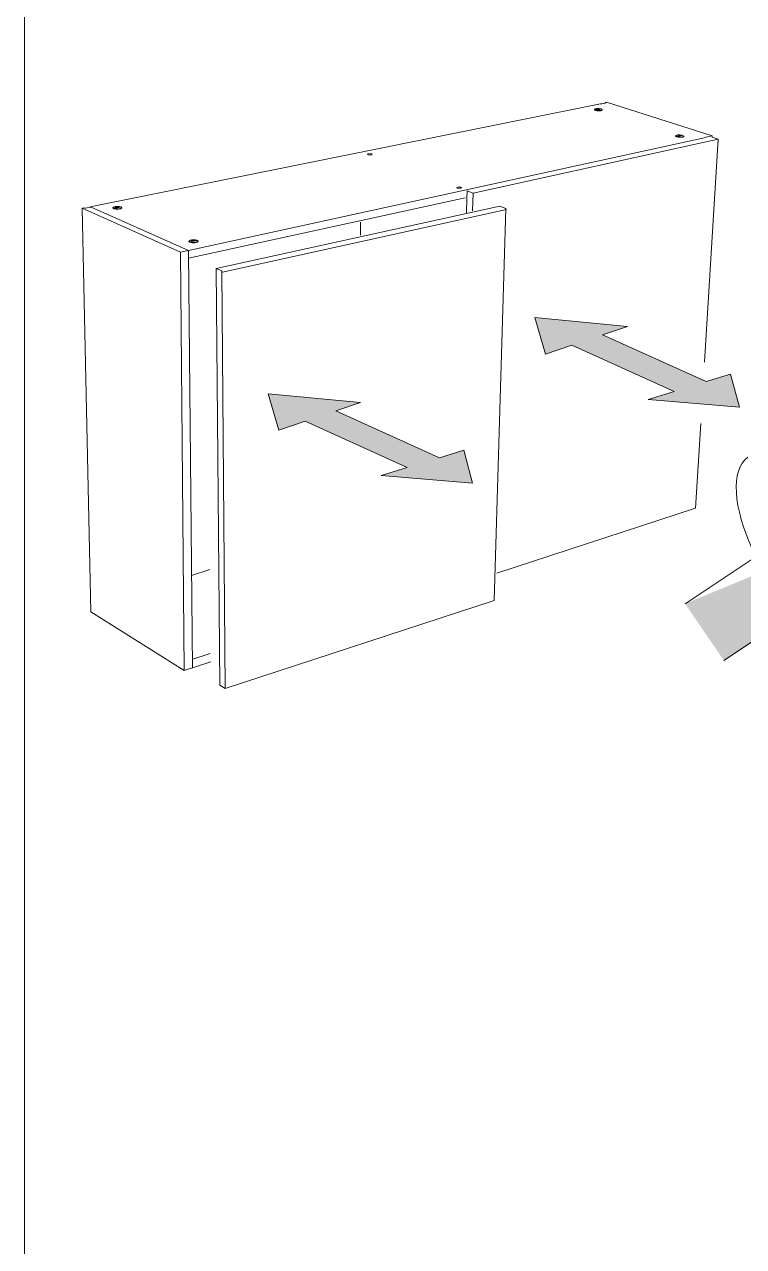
# Model space of a CAD drawing. Header units: metres. Extents: x -6.4 to 35.9, y -8.9 to 6.5.
# Drawn here: x 22.115 to 22.851, y -7.382 to -6.132 of the extents above; entities that cross this region are included whole.
import ezdxf

# ---------------------------------------------------------------- set-up
doc = ezdxf.new("R2010")
doc.units = ezdxf.units.M
doc.header["$MEASUREMENT"] = 0
doc.layers.add('PDF17_Geometry_Num_Penna__1_Num_Penna__255_Num_Penna__255_Num_Penna__255', color=255, linetype='Continuous', lineweight=18)
doc.layers.add('PDF17_Geometry_Num_Penna__7_Num_Penna__7_Num_Penna__7_Num_Penna__7', color=7, linetype='Continuous', lineweight=18)

msp = doc.modelspace()

# ---------------------------------------------------------------- hatches: boundary and pattern name
at = {"layer": 'PDF17_Geometry_Num_Penna__1_Num_Penna__255_Num_Penna__255_Num_Penna__255', "linetype": 'Continuous', "lineweight": 18}
msp.add_hatch(color=255, dxfattribs=at).paths.add_polyline_path([(23.0616, -6.6129), (22.7911, -6.7246), (22.8308, -6.7827), (23.0401, -6.6428), (23.0448, -6.6303)])
at = {"layer": 'PDF17_Geometry_Num_Penna__7_Num_Penna__7_Num_Penna__7_Num_Penna__7', "linetype": 'Continuous', "lineweight": 18}
for points in [[(22.8467, -6.5234), (22.8377, -6.4897), (22.8127, -6.4974), (22.7068, -6.4495), (22.7321, -6.4409), (22.6375, -6.4318), (22.6484, -6.4692), (22.6754, -6.4601), (22.78, -6.5074), (22.7533, -6.5156)], [(22.5736, -6.6013), (22.5647, -6.5676), (22.5397, -6.5753), (22.4338, -6.5273), (22.4591, -6.5188), (22.3645, -6.5097), (22.3754, -6.5471), (22.4024, -6.538), (22.5069, -6.5853), (22.4802, -6.5935)]]:
    msp.add_hatch(color=7, dxfattribs=at).paths.add_polyline_path(points)

# ---------------------------------------------------------------- linework, layer by layer
at = {"layer": 'PDF17_Geometry_Num_Penna__7_Num_Penna__7_Num_Penna__7_Num_Penna__7', "color": 7, "linetype": 'Continuous', "lineweight": 18, "flags": 128}
for points in [[(24.9351, -8.6327), (22.1152, -8.6327), (22.1152, -4.6633), (24.9351, -4.6633)], [(22.7005, -6.2192), (22.7005, -6.2191), (22.7005, -6.2191), (22.7005, -6.2191), (22.7006, -6.2191), (22.7006, -6.219)], [(22.7007, -6.219), (22.7007, -6.219), (22.7008, -6.2191), (22.7008, -6.2191)], [(22.7033, -6.2185), (22.7033, -6.2185), (22.7033, -6.2185), (22.7034, -6.2186)], [(22.704, -6.2185), (22.7039, -6.2186), (22.7039, -6.2186), (22.7038, -6.2187)], [(22.7041, -6.2187), (22.7042, -6.2187), (22.7042, -6.2187), (22.7042, -6.2187), (22.7042, -6.2187), (22.7042, -6.2186), (22.7041, -6.2186), (22.704, -6.2186)], [(22.7041, -6.2186), (22.704, -6.2186), (22.704, -6.2187)], [(22.7041, -6.2187), (22.7041, -6.2187), (22.704, -6.2187), (22.7041, -6.2187)], [(22.7837, -6.2462), (22.7837, -6.2461), (22.7837, -6.2461), (22.7837, -6.2461), (22.7838, -6.2461), (22.7838, -6.246)], [(22.7839, -6.246), (22.7839, -6.246), (22.784, -6.2461), (22.784, -6.2461)], [(22.7865, -6.2454), (22.7865, -6.2455), (22.7866, -6.2455), (22.7866, -6.2456)], [(22.7872, -6.2455), (22.7871, -6.2455), (22.7871, -6.2456), (22.7871, -6.2456)], [(22.7873, -6.2456), (22.7873, -6.2456), (22.7872, -6.2456)], [(22.7873, -6.2457), (22.7874, -6.2457), (22.7875, -6.2457), (22.7875, -6.2456), (22.7875, -6.2456), (22.7874, -6.2456), (22.7873, -6.2456), (22.7873, -6.2455)], [(22.7874, -6.2457), (22.7873, -6.2457), (22.7873, -6.2457), (22.7873, -6.2457), (22.7873, -6.2457), (22.7873, -6.2457)], [(22.2081, -6.3194), (22.208, -6.3194), (22.2079, -6.3194), (22.2078, -6.3195), (22.2078, -6.3195), (22.2078, -6.3196), (22.2079, -6.3196), (22.208, -6.3197)], [(22.2079, -6.3196), (22.208, -6.3196)], [(22.208, -6.3196), (22.208, -6.3196), (22.208, -6.3196), (22.208, -6.3196), (22.2081, -6.3196), (22.2081, -6.3197), (22.2081, -6.3197), (22.2081, -6.3197), (22.2081, -6.3197), (22.2081, -6.3197), (22.2081, -6.3197), (22.2081, -6.3197)], [(22.208, -6.3197), (22.2081, -6.3197)], [(22.2082, -6.3196), (22.2082, -6.3195), (22.2082, -6.3194), (22.2081, -6.3194)], [(22.2115, -6.3189), (22.2115, -6.3188), (22.2115, -6.3188), (22.2115, -6.3187)], [(22.2121, -6.319), (22.2121, -6.3189), (22.2121, -6.3188), (22.2121, -6.3188)], [(22.2121, -6.319), (22.2122, -6.319), (22.2122, -6.319), (22.2123, -6.319)], [(22.2122, -6.319), (22.2123, -6.319), (22.2124, -6.319), (22.2124, -6.3189), (22.2124, -6.3189), (22.2124, -6.3189), (22.2123, -6.3188), (22.2123, -6.3188)], [(22.2122, -6.319), (22.2122, -6.3189), (22.2123, -6.3188)], [(22.2122, -6.319), (22.2122, -6.319)], [(22.2135, -6.3186), (22.2135, -6.3186), (22.2136, -6.3186), (22.2136, -6.3186), (22.2136, -6.3186), (22.2137, -6.3186)], [(22.2861, -6.3537), (22.286, -6.3537), (22.2859, -6.3538), (22.2859, -6.3538), (22.2859, -6.3539), (22.2859, -6.3539), (22.286, -6.354), (22.286, -6.354)], [(22.286, -6.354), (22.286, -6.354)], [(22.2861, -6.354), (22.2861, -6.354), (22.2861, -6.354), (22.2861, -6.354), (22.2861, -6.354), (22.2861, -6.354), (22.2861, -6.354), (22.2861, -6.354), (22.2862, -6.354), (22.2862, -6.354), (22.2862, -6.354), (22.2862, -6.354)], [(22.2862, -6.3539), (22.2862, -6.3538), (22.2862, -6.3538), (22.2862, -6.3537)], [(22.2869, -6.354), (22.2869, -6.354)], [(22.2896, -6.3532), (22.2896, -6.3531), (22.2896, -6.353), (22.2896, -6.353)], [(22.2902, -6.3532), (22.2902, -6.3532), (22.2902, -6.3531), (22.2903, -6.3531)], [(22.2903, -6.3533), (22.2905, -6.3533), (22.2905, -6.3532), (22.2906, -6.3532), (22.2906, -6.3532), (22.2905, -6.3531), (22.2905, -6.3531), (22.2904, -6.3531)], [(22.2903, -6.3533), (22.2903, -6.3532), (22.2904, -6.3532), (22.2904, -6.3531)], [(22.2903, -6.3533), (22.2903, -6.3533)], [(22.2903, -6.3533), (22.2903, -6.3533), (22.2904, -6.3533), (22.2904, -6.3533)], [(22.2916, -6.3528), (22.2917, -6.3528), (22.2917, -6.3528), (22.2917, -6.3528), (22.2918, -6.3528), (22.2918, -6.3528)], [(22.8467, -6.5234), (22.8377, -6.4897), (22.8127, -6.4974), (22.7068, -6.4495), (22.7321, -6.4409), (22.6375, -6.4318), (22.6484, -6.4692), (22.6754, -6.4601), (22.78, -6.5074), (22.7533, -6.5156)], [(22.5736, -6.6013), (22.5647, -6.5676), (22.5397, -6.5753), (22.4338, -6.5273), (22.4591, -6.5188), (22.3645, -6.5097), (22.3754, -6.5471), (22.4024, -6.538), (22.5069, -6.5853), (22.4802, -6.5935)]]:
    msp.add_lwpolyline(points, close=True, dxfattribs=at)
for points in [[(22.1826, -6.319), (22.1825, -6.3186), (22.7047, -6.213), (22.7058, -6.2131), (22.7092, -6.2124)], [(22.7092, -6.2118), (22.7108, -6.2114)], [(22.7105, -6.2122), (22.7092, -6.2117)], [(22.7092, -6.2124), (22.7092, -6.2118)], [(22.7092, -6.2124), (22.7105, -6.2122)], [(22.8187, -6.246), (22.7108, -6.2114)], [(22.7063, -6.2194), (22.7063, -6.2194), (22.7063, -6.2192), (22.7062, -6.2191), (22.7062, -6.219), (22.706, -6.2189), (22.7059, -6.2188), (22.7057, -6.2187), (22.7056, -6.2187), (22.7054, -6.2186), (22.7052, -6.2185), (22.7049, -6.2184), (22.7047, -6.2184), (22.7044, -6.2183), (22.7042, -6.2183), (22.7039, -6.2182), (22.7036, -6.2182), (22.7033, -6.2182), (22.703, -6.2181), (22.7027, -6.2181), (22.7023, -6.2181), (22.702, -6.2181), (22.7017, -6.2181), (22.7014, -6.2181), (22.7011, -6.2181), (22.7008, -6.2181), (22.7006, -6.2181), (22.7004, -6.2182), (22.7001, -6.2182), (22.6999, -6.2182), (22.6997, -6.2183), (22.6995, -6.2183), (22.6994, -6.2184), (22.6992, -6.2184), (22.699, -6.2185), (22.6989, -6.2185), (22.6988, -6.2186), (22.6986, -6.2187), (22.6985, -6.2188), (22.6985, -6.2188), (22.6984, -6.2189), (22.6984, -6.219), (22.6984, -6.2191), (22.6984, -6.2192)], [(22.7003, -6.2191), (22.7001, -6.2192), (22.7, -6.2192), (22.7, -6.2193), (22.6998, -6.2194), (22.6997, -6.2194), (22.6996, -6.2195), (22.6996, -6.2197), (22.7003, -6.2195), (22.701, -6.2194), (22.701, -6.2193)], [(22.701, -6.2193), (22.7007, -6.2194), (22.7005, -6.2194), (22.7003, -6.2194), (22.7001, -6.2195), (22.6999, -6.2195), (22.6996, -6.2195)], [(22.7003, -6.2191), (22.7004, -6.2191), (22.7005, -6.2192), (22.7006, -6.2192), (22.7007, -6.2192), (22.7008, -6.2193), (22.701, -6.2193)], [(22.704, -6.2185), (22.7038, -6.2185), (22.7037, -6.2185), (22.7036, -6.2185), (22.7035, -6.2185), (22.7034, -6.2185), (22.7033, -6.2185), (22.7026, -6.2186), (22.702, -6.2187), (22.7013, -6.2188), (22.7007, -6.219)], [(22.7007, -6.2192), (22.7008, -6.2192), (22.7008, -6.2192), (22.7008, -6.2192), (22.7008, -6.2192), (22.7008, -6.2192), (22.7015, -6.219), (22.7021, -6.2189), (22.7027, -6.2188), (22.7034, -6.2187)], [(22.7009, -6.2193), (22.701, -6.2193), (22.701, -6.2193), (22.7011, -6.2193), (22.7011, -6.2193), (22.7011, -6.2193), (22.7012, -6.2193), (22.7012, -6.2193), (22.7013, -6.2193), (22.7013, -6.2193), (22.7014, -6.2193), (22.7014, -6.2193), (22.7014, -6.2193)], [(22.7041, -6.2187), (22.7034, -6.2188), (22.7028, -6.2189), (22.7021, -6.2191), (22.7015, -6.2193), (22.7014, -6.2193), (22.7013, -6.2193), (22.7012, -6.2193), (22.7012, -6.2193), (22.7011, -6.2193), (22.701, -6.2193)], [(22.704, -6.2187), (22.7035, -6.2188), (22.703, -6.2189), (22.7025, -6.219), (22.702, -6.2191), (22.7014, -6.2193), (22.7015, -6.2193), (22.7015, -6.2193)], [(22.7034, -6.2187), (22.7034, -6.2187), (22.7035, -6.2187), (22.7036, -6.2187), (22.7037, -6.2187), (22.7038, -6.2187), (22.7038, -6.2187), (22.7039, -6.2187), (22.7039, -6.2188)], [(22.7063, -6.2192), (22.7063, -6.2193), (22.7064, -6.2194), (22.7063, -6.2195), (22.7063, -6.2196), (22.7062, -6.2197), (22.706, -6.2198), (22.7058, -6.2199), (22.7056, -6.22), (22.7054, -6.2201), (22.7051, -6.2201)], [(22.2832, -6.3632), (22.8123, -6.2476)], [(22.8251, -6.2492), (22.5742, -6.3044), (22.5736, -6.3225)], [(22.7828, -6.2467), (22.7835, -6.2465), (22.7842, -6.2464), (22.7842, -6.2463)], [(22.7829, -6.2466), (22.783, -6.2465), (22.7831, -6.2464), (22.7832, -6.2463), (22.7832, -6.2462), (22.7833, -6.2462), (22.7835, -6.2461)], [(22.7842, -6.2463), (22.784, -6.2464), (22.7838, -6.2464), (22.7835, -6.2464), (22.7833, -6.2465), (22.7831, -6.2465), (22.7829, -6.2466)], [(22.7835, -6.2461), (22.7836, -6.2461), (22.7837, -6.2462), (22.7838, -6.2462), (22.784, -6.2462), (22.7841, -6.2463), (22.7842, -6.2463)], [(22.7872, -6.2455), (22.7871, -6.2455), (22.787, -6.2455), (22.7868, -6.2454), (22.7867, -6.2454), (22.7866, -6.2454), (22.7865, -6.2454), (22.7858, -6.2455), (22.7852, -6.2457), (22.7845, -6.2458), (22.7839, -6.246)], [(22.7839, -6.2462), (22.784, -6.2462), (22.784, -6.2462), (22.784, -6.2462), (22.784, -6.2462), (22.784, -6.2462), (22.7847, -6.246), (22.7853, -6.2459), (22.7859, -6.2457), (22.7866, -6.2456)], [(22.7873, -6.2457), (22.7867, -6.2458), (22.786, -6.2459), (22.7854, -6.2461), (22.7847, -6.2463), (22.7846, -6.2463), (22.7846, -6.2463), (22.7845, -6.2463), (22.7844, -6.2463), (22.7843, -6.2463), (22.7842, -6.2463)], [(22.7842, -6.2463), (22.7842, -6.2463), (22.7842, -6.2463), (22.7843, -6.2463), (22.7844, -6.2463), (22.7844, -6.2463), (22.7845, -6.2463), (22.7845, -6.2463), (22.7846, -6.2463), (22.7846, -6.2463), (22.7847, -6.2463)], [(22.7873, -6.2457), (22.7868, -6.2458), (22.7862, -6.2459), (22.7857, -6.246), (22.7852, -6.2461), (22.7847, -6.2463), (22.7847, -6.2463), (22.7847, -6.2463)], [(22.7866, -6.2456), (22.7866, -6.2456), (22.7867, -6.2456), (22.7868, -6.2456), (22.7869, -6.2457), (22.787, -6.2457), (22.787, -6.2457), (22.7871, -6.2457), (22.7871, -6.2457)], [(22.7896, -6.2462), (22.7897, -6.2463), (22.7897, -6.2464), (22.7897, -6.2466), (22.7896, -6.2467), (22.7895, -6.2468), (22.7894, -6.2469), (22.7892, -6.2469), (22.789, -6.247), (22.7887, -6.2471), (22.7885, -6.2472)], [(22.811, -6.4775), (22.8251, -6.2492)], [(22.8125, -6.2474), (22.8187, -6.246)], [(22.8187, -6.2473), (22.8187, -6.246)], [(22.8251, -6.2492), (22.8189, -6.2472)], [(22.2832, -6.3711), (22.5661, -6.3093)], [(22.5679, -6.3104), (22.5674, -6.3247)], [(22.5681, -6.3021), (22.5679, -6.3104)], [(22.5742, -6.3044), (22.5681, -6.3021)], [(22.1831, -6.7329), (22.1741, -6.3199)], [(22.1762, -6.3195), (22.1742, -6.3199)], [(22.1742, -6.3199), (22.2748, -6.3649)], [(22.1835, -6.3188), (22.1774, -6.32), (22.1762, -6.3195)], [(22.1825, -6.3186), (22.1831, -6.3189)], [(22.1835, -6.3188), (22.2832, -6.3631), (22.2832, -6.3644)], [(22.2063, -6.3204), (22.2061, -6.3203), (22.2059, -6.3202), (22.2058, -6.32), (22.2057, -6.3199), (22.2056, -6.3198), (22.2056, -6.3196)], [(22.208, -6.3197), (22.2082, -6.3197), (22.2083, -6.3197), (22.2084, -6.3197), (22.2085, -6.3197), (22.2087, -6.3197), (22.2088, -6.3197), (22.2096, -6.3195), (22.2105, -6.3193), (22.2113, -6.3191), (22.2122, -6.319)], [(22.2081, -6.3194), (22.2089, -6.3191), (22.2098, -6.319), (22.2106, -6.3188), (22.2114, -6.3187), (22.2116, -6.3187), (22.2117, -6.3187), (22.2119, -6.3187), (22.212, -6.3187), (22.2121, -6.3187), (22.2122, -6.3188)], [(22.2081, -6.3196), (22.2081, -6.3196), (22.2081, -6.3196), (22.2081, -6.3196), (22.2081, -6.3196), (22.2082, -6.3196), (22.2082, -6.3196), (22.209, -6.3194), (22.2099, -6.3192), (22.2107, -6.319), (22.2115, -6.3189)], [(22.2088, -6.3197), (22.2088, -6.3197), (22.2088, -6.3197), (22.2087, -6.3197), (22.2087, -6.3197), (22.2086, -6.3197), (22.2085, -6.3197), (22.2085, -6.3197), (22.2085, -6.3197), (22.2085, -6.3197), (22.2084, -6.3197), (22.2083, -6.3197), (22.2083, -6.3197), (22.2082, -6.3197), (22.2082, -6.3197), (22.2081, -6.3197)], [(22.2088, -6.3197), (22.2088, -6.3197), (22.2088, -6.3197), (22.2089, -6.3197), (22.2089, -6.3196), (22.2089, -6.3196), (22.209, -6.3196), (22.209, -6.3196), (22.209, -6.3196), (22.2091, -6.3196), (22.2091, -6.3196), (22.2091, -6.3196), (22.2092, -6.3196), (22.2092, -6.3196), (22.2092, -6.3196), (22.2093, -6.3195), (22.2093, -6.3195), (22.2093, -6.3195), (22.2094, -6.3195), (22.2094, -6.3195), (22.2094, -6.3195), (22.2095, -6.3195), (22.2095, -6.3195), (22.2096, -6.3195), (22.2096, -6.3195), (22.2096, -6.3195), (22.2097, -6.3194), (22.2097, -6.3194), (22.2097, -6.3194), (22.2097, -6.3194), (22.2098, -6.3194), (22.2098, -6.3194), (22.2099, -6.3194), (22.2099, -6.3194), (22.2099, -6.3194), (22.21, -6.3194), (22.21, -6.3194), (22.21, -6.3194), (22.2101, -6.3194), (22.2101, -6.3194), (22.2101, -6.3193), (22.2101, -6.3193), (22.2102, -6.3193), (22.2102, -6.3193), (22.2103, -6.3193), (22.2103, -6.3193), (22.2103, -6.3193), (22.2104, -6.3193), (22.2104, -6.3193), (22.2104, -6.3193), (22.2105, -6.3193), (22.2105, -6.3193), (22.2105, -6.3193), (22.2106, -6.3193), (22.2106, -6.3192), (22.2106, -6.3192), (22.2107, -6.3192), (22.2107, -6.3192), (22.2107, -6.3192), (22.2108, -6.3192), (22.2108, -6.3192), (22.2108, -6.3192), (22.2109, -6.3192), (22.2109, -6.3192), (22.2109, -6.3192), (22.211, -6.3192), (22.211, -6.3192), (22.211, -6.3192), (22.2111, -6.3192), (22.2111, -6.3191), (22.2111, -6.3191), (22.2112, -6.3191), (22.2112, -6.3191), (22.2112, -6.3191), (22.2113, -6.3191), (22.2113, -6.3191), (22.2113, -6.3191), (22.2114, -6.3191), (22.2114, -6.3191), (22.2114, -6.3191), (22.2115, -6.3191), (22.2115, -6.3191), (22.2116, -6.3191), (22.2116, -6.3191), (22.2116, -6.3191), (22.2117, -6.3191), (22.2117, -6.3191), (22.2117, -6.319), (22.2117, -6.319), (22.2118, -6.319), (22.2118, -6.319), (22.2119, -6.319), (22.2119, -6.319), (22.2119, -6.319), (22.212, -6.319), (22.212, -6.319), (22.212, -6.319), (22.2121, -6.319), (22.2121, -6.319), (22.2121, -6.319), (22.2121, -6.319)], [(22.2115, -6.3189), (22.2116, -6.3189), (22.2117, -6.3189), (22.2118, -6.3189), (22.2119, -6.3189), (22.212, -6.3189), (22.2121, -6.319), (22.2121, -6.319), (22.2121, -6.319)], [(22.2121, -6.3185), (22.2123, -6.3185), (22.2126, -6.3185), (22.2128, -6.3185), (22.213, -6.3185), (22.2132, -6.3186), (22.2135, -6.3186)], [(22.2128, -6.3188), (22.2126, -6.3188), (22.2125, -6.3187), (22.2124, -6.3187), (22.2123, -6.3186), (22.2122, -6.3186), (22.2121, -6.3185)], [(22.2121, -6.3186), (22.2124, -6.3188), (22.2128, -6.3189), (22.2128, -6.3188)], [(22.2128, -6.3189), (22.2132, -6.3188), (22.2137, -6.3187), (22.2137, -6.3186)], [(22.2137, -6.3186), (22.2135, -6.3186), (22.2134, -6.3186), (22.2132, -6.3187), (22.2131, -6.3187), (22.2129, -6.3188), (22.2128, -6.3188)], [(22.2147, -6.3196), (22.2147, -6.3194), (22.2146, -6.3193), (22.2145, -6.3191), (22.2144, -6.319), (22.2142, -6.3189), (22.214, -6.3188), (22.2138, -6.3187), (22.2137, -6.3186), (22.2137, -6.3186)], [(22.6017, -6.318), (22.3114, -6.3816)], [(22.6085, -6.3214), (22.3179, -6.3853)], [(22.5959, -6.7213), (22.6078, -6.3203)], [(22.6078, -6.3203), (22.6017, -6.318)], [(22.4591, -6.3342), (22.4591, -6.3474)], [(22.2832, -6.3631), (22.2748, -6.3649)], [(22.2916, -6.3528), (22.2916, -6.3528), (22.2913, -6.3527), (22.291, -6.3526), (22.2907, -6.3526), (22.2904, -6.3525), (22.2901, -6.3525), (22.2897, -6.3524), (22.2894, -6.3524), (22.289, -6.3524), (22.2887, -6.3524), (22.2883, -6.3524), (22.2879, -6.3524), (22.2876, -6.3524), (22.2872, -6.3524), (22.2868, -6.3524), (22.2865, -6.3525), (22.2861, -6.3525), (22.2858, -6.3526), (22.2855, -6.3526), (22.2852, -6.3527), (22.2849, -6.3528), (22.2846, -6.3529), (22.2844, -6.353), (22.2842, -6.3531), (22.284, -6.3532), (22.2839, -6.3533), (22.2838, -6.3534), (22.2837, -6.3535), (22.2836, -6.3536), (22.2836, -6.3537), (22.2835, -6.3538), (22.2835, -6.3539), (22.2835, -6.3541)], [(22.2844, -6.3548), (22.2841, -6.3546), (22.2839, -6.3545), (22.2838, -6.3544), (22.2836, -6.3542), (22.2836, -6.3541), (22.2835, -6.3539)], [(22.2861, -6.3537), (22.287, -6.3535), (22.2878, -6.3532), (22.2887, -6.3531), (22.2895, -6.353), (22.2897, -6.3529), (22.2898, -6.3529), (22.29, -6.353), (22.2901, -6.353), (22.2902, -6.353), (22.2903, -6.353)], [(22.2861, -6.354), (22.2861, -6.354), (22.2861, -6.354), (22.2862, -6.3539), (22.2862, -6.3539), (22.2862, -6.3539), (22.2862, -6.3539), (22.2871, -6.3537), (22.2879, -6.3535), (22.2888, -6.3533), (22.2896, -6.3532), (22.2897, -6.3532), (22.2898, -6.3532), (22.2899, -6.3532), (22.29, -6.3532), (22.2901, -6.3532), (22.2902, -6.3532), (22.2902, -6.3533), (22.2903, -6.3533)], [(22.2862, -6.354), (22.2862, -6.354), (22.2861, -6.354), (22.2862, -6.3541), (22.2863, -6.3541), (22.2865, -6.3541), (22.2866, -6.3541), (22.2868, -6.3541), (22.2869, -6.354), (22.2878, -6.3538), (22.2886, -6.3536), (22.2895, -6.3534), (22.2903, -6.3533)], [(22.2862, -6.354), (22.2863, -6.354), (22.2863, -6.3541), (22.2864, -6.3541), (22.2864, -6.3541), (22.2865, -6.3541), (22.2866, -6.3541), (22.2866, -6.3541), (22.2866, -6.3541), (22.2867, -6.3541), (22.2868, -6.354), (22.2868, -6.354), (22.2869, -6.354)], [(22.2869, -6.354), (22.2876, -6.3538), (22.2882, -6.3537), (22.2889, -6.3535), (22.2896, -6.3534), (22.2903, -6.3533)], [(22.2902, -6.3528), (22.2905, -6.3528), (22.2907, -6.3528), (22.2909, -6.3528), (22.2911, -6.3528), (22.2914, -6.3528), (22.2916, -6.3528)], [(22.2909, -6.3531), (22.2908, -6.353), (22.2907, -6.353), (22.2906, -6.3529), (22.2904, -6.3529), (22.2903, -6.3528), (22.2902, -6.3528)], [(22.2902, -6.3529), (22.2906, -6.3531), (22.2909, -6.3532), (22.2909, -6.3531)], [(22.2918, -6.3528), (22.2917, -6.3529), (22.2915, -6.3529), (22.2914, -6.353), (22.2912, -6.353), (22.2911, -6.353), (22.2909, -6.3531)], [(22.2909, -6.3532), (22.2914, -6.3531), (22.2918, -6.353), (22.2918, -6.3529)], [(22.2929, -6.3539), (22.2929, -6.3538), (22.2928, -6.3536), (22.2927, -6.3535), (22.2926, -6.3533), (22.2924, -6.3532), (22.2923, -6.3531), (22.2921, -6.353), (22.2918, -6.3529), (22.2918, -6.3528)], [(22.2748, -6.3649), (22.2786, -6.793)], [(22.2832, -6.3644), (22.287, -6.7904)], [(22.3114, -6.3815), (22.315, -6.808)], [(22.3114, -6.3816), (22.3172, -6.3841), (22.3205, -6.8115)], [(22.8018, -6.6269), (22.8071, -6.5402)], [(22.9998, -6.5857), (22.7911, -6.7246)], [(22.5986, -6.6934), (22.8018, -6.6269)], [(22.8307, -6.7827), (23.0388, -6.6442)], [(22.3048, -6.6895), (22.2861, -6.6956)], [(22.5959, -6.7213), (22.3205, -6.8115), (22.315, -6.808)], [(22.3059, -6.7841), (22.2786, -6.793), (22.1831, -6.7329)], [(22.3051, -6.7757), (22.2875, -6.7814)]]:
    msp.add_lwpolyline(points, dxfattribs=at)
at = {"layer": 'PDF17_Geometry_Num_Penna__7_Num_Penna__7_Num_Penna__7_Num_Penna__7', "color": 7, "linetype": 'Continuous', "lineweight": 18}
for centre, major_axis, ratio, start_param, end_param in [((22.7023, -6.2193), (-0.00399, 0.00016), 0.260971, 6.075379, 8.619714), ((22.7024, -6.2193), (-0.00398, 0.00016), 0.252604, 6.2484, 9.452566), ((22.7856, -6.2462), (-0.00413, 0.0002), 0.270505, 6.080257, 8.6304), ((22.7856, -6.2461), (-0.00411, 0.0002), 0.271118, 3.057658, 6.373942), ((22.7856, -6.2462), (-0.00411, 0.0002), 0.276093, 0.015263, 3.123809), ((22.2101, -6.3194), (0.00434, 0.00008), 0.294206, 0.674284, 3.726333), ((22.2105, -6.3194), (0.00497, 0.00021), 0.301805, 2.944959, 5.140219), ((22.2102, -6.3196), (0.00459, 0.00001), 0.314382, 0.767181, 3.182082), ((22.2101, -6.3196), (0.00459, 0.00003), 0.299808, 3.747301, 6.272529), ((22.2101, -6.3194), (0.00441, 0.00003), 0.295184, 3.734979, 6.90562), ((22.2077, -6.3195), (-0.00701, 0.00012), 0.236473, 2.359741, 3.33511), ((22.2882, -6.3537), (0.00454, 0.00002), 0.306923, 0.725565, 3.751698), ((22.2882, -6.3539), (0.00469, 0.00001), 0.310524, 2.919368, 5.334047), ((22.2882, -6.3539), (-0.00474, 0.00003), 0.320048, 0.645052, 3.124747), ((22.2882, -6.3537), (-0.00454, 0), 0.309187, 0.619601, 3.787913), ((22.2894, -6.3541), (0.00354, 0.00016), 0.347653, 5.138844, 6.533518)]:
    msp.add_ellipse(centre, major_axis=major_axis, ratio=ratio, start_param=start_param, end_param=end_param, dxfattribs=at)
for centre, major_axis, ratio in [((22.7024, -6.2191), (-0.00385, 0.00015), 0.260862), ((22.7856, -6.2461), (-0.00395, 0.00018), 0.26939), ((22.4686, -6.2649), (-0.00226, 0.00004), 0.281272), ((22.5601, -6.2989), (-0.00235, 0.00007), 0.289646)]:
    msp.add_ellipse(centre, major_axis=major_axis, ratio=ratio, dxfattribs=at)
msp.add_open_spline([(22.8602, -6.6694), (22.8404, -6.6263), (22.8374, -6.5879), (22.8553, -6.5748)], degree=3, dxfattribs=at)

doc.saveas('drawing.dxf')
